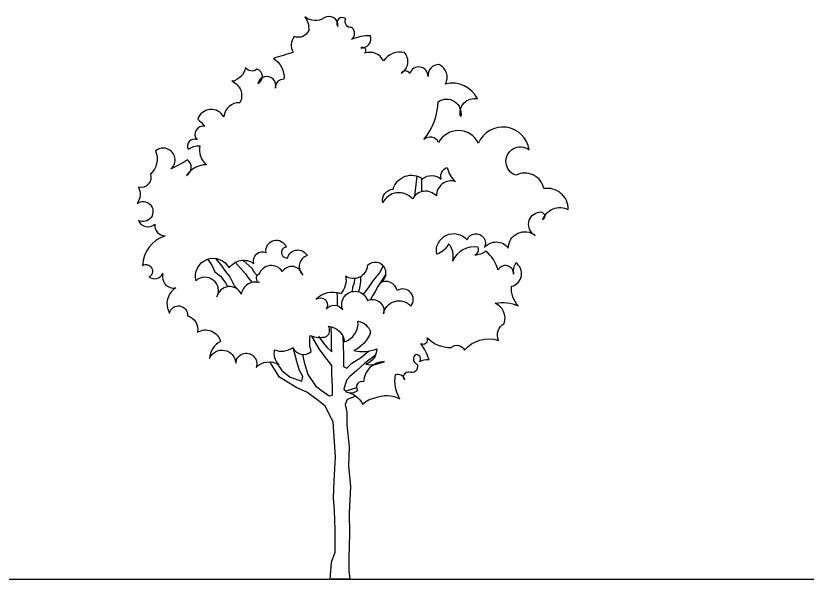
# Model space of a CAD drawing. Header units: millimetres. Extents: x 87938 to 265635, y 330093 to 434310.
# Drawn here: x 230382 to 241051, y 414087 to 421682 of the extents above; entities that cross this region are included whole.
import ezdxf

# ---------------------------------------------------------------- set-up
doc = ezdxf.new("R2010")
doc.units = ezdxf.units.MM
doc.layers.add('www.cad-blocks.net', color=7, linetype='Continuous')

# ---------------------------------------------------------------- blocks, each defined once
blk = doc.blocks.new('TREE_E10')
for points in [[(203.9, 1568.7, -0.202274), (316.1, 1628.9, -0.233738), (537.8, 1620.7, -0.187712), (499.5, 1839.6, -0.481036), (578.9, 1793.1, -0.638761), (622.7, 1864.2, 0.621734), (699.3, 1927.1, -0.600341), (685.6, 2022.9, -0.509412), (715.8, 1957.2, -0.16218), (800.6, 1973.6, 0.062285), (726.7, 2118.6, 0.73274), (784.2, 2170.6, 0.212572), (1000.5, 2083, -0.517598), (1118.2, 2058.4, -0.306595), (1424.8, 2146, -0.379358), (1476.8, 2299.2, 0.386792), (1394.6, 2479.7, -0.145681), (1602.7, 2457.8, -0.223263), (1542.5, 2632.9, 0.648518), (1580.7, 2843, 0.224995), (1560.4, 2741.2, 0.810415), (1420, 2777.4, 0.15727), (1309, 2949.3, -0.194472), (1211.7, 2913.1, 0.430904), (1241.1, 2983.2, 0.352993), (1012.5, 2858.8, 0.2466), (976.2, 3014.9, -0.221999), (869.8, 2922.2, -0.7813), (1141.5, 3048.9, -1.070387), (1297.7, 2981, -0.484126), (1512.8, 2976.5, -0.631803), (1755.1, 3089.6, -0.736187), (1793.5, 3300, -0.849599), (1820.7, 3229.9, -0.448965), (2051.6, 3322.6, 0.467278), (1832, 3510.4, 0.500247), (1581, 3630.4, -1.170321), (1699.9, 3859.9, 0.754766), (1244.6, 3920.3, 0.604353), (886, 3926.3, 0.491719), (754.3, 3952.9, 0.159007), (883.2, 4291.1, -0.684498), (1084.7, 4158.2, -0.563113), (1235.7, 4317.2, 0.355598), (947.7, 4450.1, 0.434336), (889.9, 4625.7, 0.43934), (791.3, 4517.8, 0.878695), (627.9, 4545.5, 0.540282), (550.8, 4548.6, 0.478459), (578.5, 4733.5, 0.306731), (390.5, 4659.5, 0.377166), (220.9, 4727.3, 1.027911), (187, 4773.5, 0.530115), (273.3, 4884.5, 0.112477), (103.8, 4850.6, 0.476268), (106.8, 4958.4, -0.606139), (51.3, 5038.5, 0.868315), (-19.6, 4967.6, 0.652354), (-142.9, 5044.7, -0.340098), (-315.5, 5053.9, -0.175577), (-281.6, 4930.7, -0.414027), (-411.1, 4878.3, 0.327881), (-420.4, 4736.6, -0.009766), (-599.2, 4681.1, -0.284874), (-503.6, 4493.2, 0.460427), (-580.7, 4413.1, 1.033843), (-737.9, 4456.2, 0.70283), (-747.1, 4582.5, -0.443069), (-848.9, 4597.9, -0.315913), (-972.2, 4474.7, -0.448955), (-899.8, 4282.8, 0.406414), (-1044.7, 4156.5, 0.641796), (-1279, 4134.9, -0.048053), (-1214.2, 4070.2, 0.745712), (-1285.1, 3950.1, 0.692461), (-1365.3, 3863.8, -0.178255), (-1260.5, 3894.6, 0.294745), (-1198.8, 3725.1, 0.238044), (-1380.7, 3629.6, 0.555347), (-1371.5, 3768.3, -0.032215), (-1519.5, 3688.2, 1.005659), (-1658.2, 3848.4, -0.315001), (-1704.4, 3638.9, -0.61039), (-1812.3, 3524.9, -0.287526), (-1824.7, 3377, -1.794794), (-1812.2, 3224.2, 0.516665), (-1664.2, 3190.3, 0.447168), (-1571.7, 3085.6, 0.314236), (-1775.2, 2820.6, -0.999088), (-1716.6, 2715.9, 0.459037), (-1593.3, 2746.7, 0.548669), (-1476.1, 2617.3, 0.416454), (-1531.6, 2392.4, -0.950216), (-1371.3, 2367.7, -0.396159), (-1281.9, 2219.8, -0.505061), (-1075.2, 2137.8, 0.261396), (-1173.8, 1983.8, -0.795622), (-936.4, 1940.7, -1.17616), (-754.5, 1903.7, -0.354264), (-551.1, 1928.3, -0.233955), (-588, 2060.8, 0.254052), (-424.7, 2082.4, 0.490311), (-258.2, 2045.4, -0.123182), (-267.4, 2190.2, 0.170265), (-122.5, 2181, 0.397726), (-104, 2273.4, -0.348184), (40.9, 2134.8, 0.356904), (161.1, 2319.6, -0.270461), (275.2, 2221, -0.201289), (124.1, 2054.7, 0.145154), (330.7, 2070.1, -0.315148), (232, 1931.4, 0.154765), (398.5, 1956.1, 0.387609), (210.4, 1774.3, 0.743267), (158, 1697.3, -0.344095), (53.2, 1684.9, -0.240243), (203.9, 1568.7, -0.843656)], [(962.9, 3699.9, 0.163475), (1037.9, 3575, 0.49777), (865.7, 3444.5, 0.507904), (650.5, 3418.2, 0.539392), (385.2, 3383.5, -0.477814), (478.3, 3505.6, -0.524823), (740.7, 3598.6, -0.360218), (910.2, 3595.8, -0.421269), (962.9, 3699.9, -0.813349)], [(-1294.3, 2682, -0.895689), (-997, 2798.2, -0.422056), (-774, 2837, -0.64427), (-664.2, 2937.1, -0.911738), (-483.2, 2985.5, 1.042285), (-470.3, 2888.7, -0.690274), (-295.8, 2908, 0.561347), (-334.6, 2733.6, 0.645246), (-518.7, 2765.9, 0.61932), (-728.8, 2740.1, 0.740158), (-725.6, 2665.8, 0.449149), (-887.1, 2562.5, 0.727616), (-1106.9, 2536.7, 0.844562), (-1294.3, 2682, 1.381714)], [(390.3, 2384.4, -0.626756), (636.7, 2455.1, 0.849412), (514.5, 2594.4, 0.485641), (359.8, 2665.1, 1.209867), (245.1, 2815.9, -0.581192), (50.3, 2724.3, -0.241179), (6.4, 2565.8, 0.290601), (-215.2, 2516.2, -0.873218), (-125.5, 2426.4, -0.507465), (25.5, 2420.7, -1.057822), (247.1, 2504.7, -0.644069), (390.3, 2384.4)]]:
    blk.add_lwpolyline(points, format="xyb")
for points in [[(671.4, 3446.3), (693.4, 3622.6)], [(733, 3603.8), (733, 3482.5)], [(-1189.7, 2876.1), (-1151, 2823.7), (-1126.2, 2762.5), (-1073.2, 2724.4), (-1025.1, 2659.8), (-1011.7, 2628.8)], [(-1120.6, 2883.2), (-1071.5, 2825.4), (-1028.5, 2764.1), (-990.4, 2716.1), (-950.6, 2638.3), (-885.9, 2569.1)], [(-941.6, 2848.1), (-849.6, 2745.9), (-824.7, 2709.5), (-790, 2667.2)], [(-873, 2866.9), (-788.3, 2793.9), (-776.7, 2765.8), (-743.6, 2729.4)], [(210.8, 2559.4), (261.7, 2627.3), (296.8, 2682.3), (359.3, 2752.3), (387.1, 2817.6)], [(166.1, 2583.2), (176.7, 2614.8), (186.7, 2674.8), (186.7, 2720.1)], [(412.8, 2740.9), (339.3, 2629.8), (319.3, 2592.2), (291.8, 2547.2), (273.5, 2513.2)], [(131.1, 2702), (126.6, 2664.8), (111.6, 2622.3), (108.7, 2584.9)], [(-22, 2457), (-23.5, 2537.2), (-26.6, 2574.7)], [(-194.5, 2184.5), (-152.2, 2125.8), (-119.3, 2085.9), (-72.4, 2043.7), (-77.1, 2088.2), (-77.1, 2130.5), (-77.1, 2186.8), (-79.4, 2268.9), (-79.5, 2269.2)], [(-335.9, 2020.9), (-323.6, 1952.1), (-288.4, 1839.5), (-220.3, 1738.6), (-171, 1698.7), (-98.2, 1647.1), (-67.7, 1654.1), (-67.7, 1729.2), (-74.7, 1841.8), (-74.7, 1921.6), (-117, 1973.3), (-182.7, 2060.1), (-253.2, 2184.8)], [(25.6, 2184.4), (30.8, 2013.1), (30.8, 1912.2), (61.5, 1898.2), (106.1, 1940.4), (193, 1996.7), (260.3, 2051.2)], [(-560.7, 1933.9), (-523.2, 1877), (-448.1, 1816), (-342.4, 1778.5), (-335.4, 1820.7), (-363.5, 1877), (-387, 1956.8), (-418, 2070.4)], [(315.1, 2010.8), (223.5, 1940.4), (150.7, 1877), (87.3, 1823.1), (59.1, 1790.2), (35.6, 1708.1), (51.4, 1692.3), (74.8, 1697.8), (147.4, 1722.9)], [(-88.3, 0), (-75.5, 153.5), (-43.5, 243.1), (-43.5, 313.4), (-43.5, 447.7), (-48.2, 614), (-57.7, 730.2), (-51.3, 883.7), (-40.2, 1101.2), (-53, 1280.3), (-62.7, 1413.5), (-133.1, 1554.3), (-197.1, 1605.4), (-299.5, 1682.2), (-389.1, 1720.6), (-542.7, 1816.5), (-630.6, 1953.1)], [(142.8, 1644.7), (63.8, 1615.5), (47.3, 1570.2), (60.1, 1501.7), (60.1, 1387.8), (82.8, 1190.2), (75.9, 1018), (95.6, 831.5), (82.8, 597.3), (84.7, 409.3), (77.8, 188.9), (77.8, 78.7), (88.3, 0), (-88.3, 0)]]:
    blk.add_lwpolyline(points)
blk = doc.blocks.new('A$C6F420760')
at = {"xscale": 1.5, "yscale": 1.5, "zscale": 1.5}
blk.add_blockref('TREE_E10', (2737, 0), dxfattribs=at)
blk.add_blockref('TREE_E10', (2737, 0), dxfattribs=at)
blk = doc.blocks.new('format')
at = {"layer": 'www.cad-blocks.net', "color": 155, "true_color": 0x546d8e}
blk.add_line((102854, 414087), (265635, 414087), dxfattribs=at)

msp = doc.modelspace()

# ---------------------------------------------------------------- block references
msp.add_blockref('A$C6F420760', (232016, 414087))
at = {"layer": 'www.cad-blocks.net'}
msp.add_blockref('format', (0, 0), dxfattribs=at)

doc.saveas('drawing.dxf')
